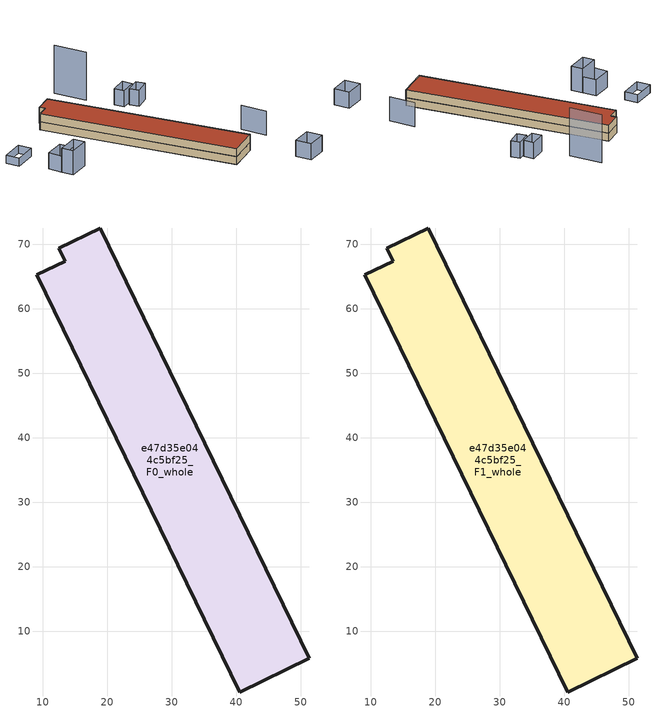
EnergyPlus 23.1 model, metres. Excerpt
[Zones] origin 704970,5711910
e47d35e044c5bf25_F0_whole
 floor ground (EU_floor_Construction): 51.33,5.82 18.91,72.54 12.48,69.43 13.48,67.39 9.11,65.28 40.54,0.6 z0
 wall outside (EU_wall_Construction): 13.48,67.39 12.48,69.43 18.91,72.54 51.33,5.82 40.54,0.6 9.11,65.28 13.48,67.39 z0:3
e47d35e044c5bf25_F1_whole
 floor to e47d35e044c5bf25_F0_whole (EU_floor_Construction): 51.33,5.82 18.91,72.54 12.48,69.43 13.48,67.39 9.11,65.28 40.54,0.6 z3
 wall outside (EU_wall_Construction): 13.48,67.39 12.48,69.43 18.91,72.54 51.33,5.82 40.54,0.6 9.11,65.28 13.48,67.39 z3:6
 roof outside (EU_roof_Construction): 18.91,72.54 51.33,5.82 40.54,0.6 9.11,65.28 13.48,67.39 12.48,69.43 z6
shading: 63.4,11.03 60.05,20.14 / -5.94,31.49 -7.44,35.68 / -7.44,35.68 0.04,38.36 / 0.04,38.36 1.54,34.18 / 1.54,34.18 -5.94,31.49 z0:9; -7.44,35.66 -9.15,40.45 / -9.15,40.45 -1.67,43.13 / -1.67,43.13 0.04,38.34 / 0.04,38.34 -7.44,35.66 / 69.14,-10.76 61.68,-13.52 / 61.68,-13.52 59.65,-8.01 / 59.65,-8.01 67.1,-5.25 / 67.1,-5.25 69.14,-10.76 / 50.1,62.53 51.78,59.36 / 51.78,59.36 46.55,56.59 / 46.55,56.59 44.87,59.75 / 44.87,59.75 50.1,62.53 / 46.83,65.71 48.25,62.23 / 48.25,62.23 42.55,59.89 / 42.55,59.89 41.12,63.37 / 41.12,63.37 46.83,65.71 z0:6; -15.23,48.67 -17.02,53.31 / -17.02,53.31 -8.6,56.55 / -8.6,56.55 -6.82,51.92 / -6.82,51.92 -15.23,48.67 z0:3; 36.24,72.05 31.97,83.48 z0:18
[Building]
EU S2 Campaign: North Axis=0; Terrain=City; Solar Distribution=FullExterior
[Site:Location]
London: Latitude=51.5; Longitude=-0.5; Time Zone=0; Elevation=25
[SizingPeriod:WeatherFileDays]
AnnualSizingPeriod: Begin Month=1; Begin Day of Month=1; End Month=12; End Day of Month=31; Day of Week for Start Day=Monday; Use Weather File Daylight Saving Period=No; Use Weather File Rain and Snow Indicators=No
[MATERIAL]
EU_InternalMass_Material: Roughness=MediumRough; Thickness=0.1; Conductivity=1; Density=1800; Specific Heat=900; Thermal Absorptance=0.9; Solar Absorptance=0.7; Visible Absorptance=0.7
[MATERIAL:NOMASS] Roughness=MediumRough; Thermal Absorptance=0.9; Solar Absorptance=0.7; Visible Absorptance=0.7
Name | Thermal Resistance
EU_wall_NoMass | 0.635353
EU_roof_NoMass | 0.675062
EU_floor_NoMass | 1.96382
[CONSTRUCTION]
EU_wall_Construction: EU_wall_NoMass
EU_roof_Construction: EU_roof_NoMass
EU_floor_Construction: EU_floor_NoMass
EU_InternalMass_Construction: EU_InternalMass_Material
[ZONE] Type=1; Multiplier=1; Ceiling Height=autocalculate; Volume=2634.87; Floor Area=autocalculate; Part of Total Floor Area=Yes
e47d35e044c5bf25_F0_whole; e47d35e044c5bf25_F1_whole
[INTERNALMASS] Construction=EU_InternalMass_Construction; Surface Area=878.272
Name | Zone or ZoneList
e47d35e044c5bf25_F0_whole_EU_InternalMass | e47d35e044c5bf25_F0_whole
e47d35e044c5bf25_F1_whole_EU_InternalMass | e47d35e044c5bf25_F1_whole
[OTHEREQUIPMENT] Fuel Type=Electricity; Design Level Calculation Method=Watts/Area; Power per Zone Floor Area=1; Fraction Latent=0; Fraction Radiant=0; Fraction Lost=0; Carbon Dioxide Generation Rate=0; EndUse Subcategory=EU_Step8_InternalGains
Name | Zone or ZoneList or Space or SpaceList | Schedule
EU_Step8_InternalGain_e47d35e044c5bf25_F0_whole_f000 | e47d35e044c5bf25_F0_whole | EU_Step8_GainSchedule_e47d35e044c5bf25_F0_whole_f000
EU_Step8_InternalGain_e47d35e044c5bf25_F1_whole_f000 | e47d35e044c5bf25_F1_whole | EU_Step8_GainSchedule_e47d35e044c5bf25_F1_whole_f000
[ZONEVENTILATION:DESIGNFLOWRATE] Schedule=EU_AlwaysOn; Design Flow Rate Calculation Method=AirChanges/Hour; Air Changes per Hour=0.555504; Ventilation Type=Natural; Fan Pressure Rise=0; Fan Total Efficiency=1; Constant Term Coefficient=1; Temperature Term Coefficient=0; Velocity Term Coefficient=0; Velocity Squared Term Coefficient=0; Minimum Indoor Temperature=-100; Maximum Indoor Temperature=100; Delta Temperature=-100; Minimum Outdoor Temperature=-100; Maximum Outdoor Temperature=100; Maximum Wind Speed=40
Name | Zone or ZoneList or Space or SpaceList
EU_ConstantAir_e47d35e044c5bf25_F0_whole | e47d35e044c5bf25_F0_whole
EU_ConstantAir_e47d35e044c5bf25_F1_whole | e47d35e044c5bf25_F1_whole
[HVACTEMPLATE:THERMOSTAT] Constant Heating Setpoint=20; Constant Cooling Setpoint=50
EU_HeatOnly_e47d35e044c5bf25_F0_whole; EU_HeatOnly_e47d35e044c5bf25_F1_whole
[HVACTEMPLATE:ZONE:IDEALLOADSAIRSYSTEM] System Availability Schedule=EU_AlwaysOn; Maximum Heating Supply Air Temperature=50; Minimum Cooling Supply Air Temperature=13; Maximum Heating Supply Air Humidity Ratio=0.0156; Minimum Cooling Supply Air Humidity Ratio=0.0077; Heating Limit=NoLimit; Cooling Limit=NoLimit; Heating Availability Schedule=EU_AlwaysOn; Cooling Availability Schedule=EU_CoolingOff; Dehumidification Control Type=ConstantSensibleHeatRatio; Cooling Sensible Heat Ratio=0.7; Dehumidification Setpoint=60; Humidification Control Type=None; Humidification Setpoint=30; Outdoor Air Method=None; Outdoor Air Flow Rate per Person=0.00944; Outdoor Air Flow Rate per Zone Floor Area=0; Outdoor Air Flow Rate per Zone=0; Demand Controlled Ventilation Type=None; Outdoor Air Economizer Type=NoEconomizer; Heat Recovery Type=None; Sensible Heat Recovery Effectiveness=0.7; Latent Heat Recovery Effectiveness=0.65
Name | Template Thermostat
e47d35e044c5bf25_F0_whole | EU_HeatOnly_e47d35e044c5bf25_F0_whole
e47d35e044c5bf25_F1_whole | EU_HeatOnly_e47d35e044c5bf25_F1_whole
[SIZING:ZONE] Zone Cooling Design Supply Air Temperature Input Method=SupplyAirTemperature; Zone Cooling Design Supply Air Temperature=13; Zone Heating Design Supply Air Temperature Input Method=SupplyAirTemperature; Zone Heating Design Supply Air Temperature=50; Zone Cooling Design Supply Air Humidity Ratio=0.008; Zone Heating Design Supply Air Humidity Ratio=0.008; Cooling Design Air Flow Method=DesignDay; Cooling Design Air Flow Rate=0; Cooling Minimum Air Flow per Zone Floor Area=0.000762; Cooling Minimum Air Flow=0; Cooling Minimum Air Flow Fraction=0.2; Heating Design Air Flow Method=DesignDay; Heating Design Air Flow Rate=0; Heating Maximum Air Flow per Zone Floor Area=0.002032; Heating Maximum Air Flow=0.141576; Heating Maximum Air Flow Fraction=0.3; Account for Dedicated Outdoor Air System=No; Dedicated Outdoor Air System Control Strategy=NeutralSupplyAir; Dedicated Outdoor Air Low Setpoint Temperature for Design=autosize; Dedicated Outdoor Air High Setpoint Temperature for Design=autosize; Zone Load Sizing Method=Sensible Load Only No Latent Load; Zone Latent Cooling Design Supply Air Humidity Ratio Input Method=HumidityRatioDifference; Zone Cooling Design Supply Air Humidity Ratio Difference=0.005; Zone Latent Heating Design Supply Air Humidity Ratio Input Method=HumidityRatioDifference; Zone Humidification Design Supply Air Humidity Ratio Difference=0.005
e47d35e044c5bf25_F0_whole; e47d35e044c5bf25_F1_whole
[SCHEDULE:CONSTANT]
Name | Hourly Value
EU_AlwaysOn | 1
EU_CoolingOff | 0
[SCHEDULE:FILE] Column Number=1; Rows to Skip at Top=0; Number of Hours of Data=8760; Column Separator=Comma; Interpolate to Timestep=No; Minutes per Item=60; Adjust Schedule for Daylight Savings=Yes
Name | File
EU_Step8_GainSchedule_e47d35e044c5bf25_F0_whole_f000 | ../../schedules/e47d35e044c5bf25/e47d35e044c5bf25_F0_whole_f000_gain.csv
EU_Step8_GainSchedule_e47d35e044c5bf25_F1_whole_f000 | ../../schedules/e47d35e044c5bf25/e47d35e044c5bf25_F1_whole_f000_gain.csv
